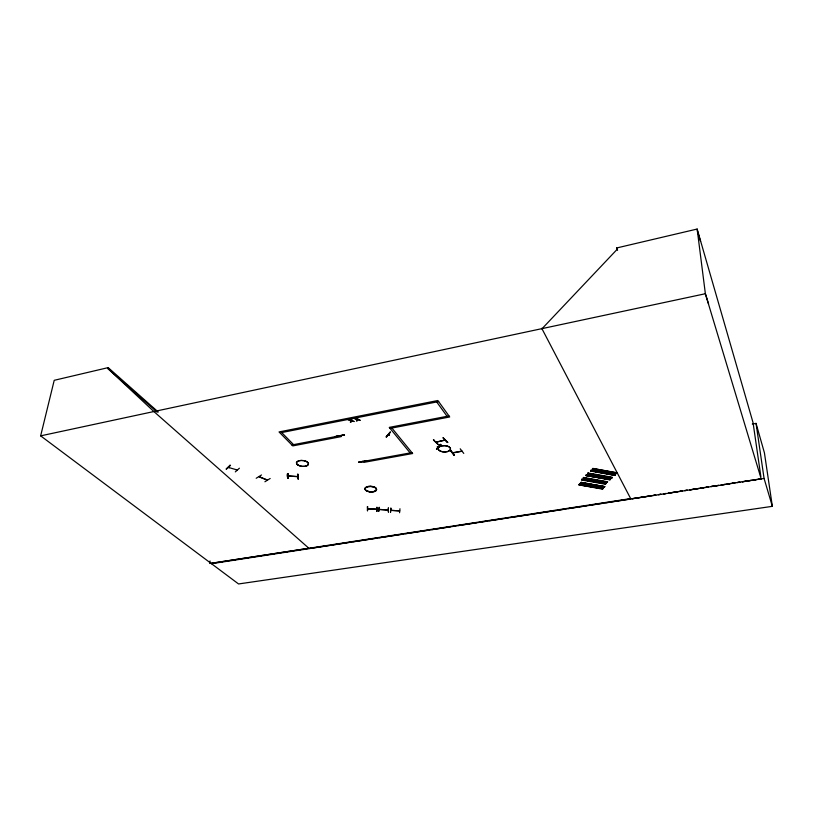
<?xml version="1.0" encoding="UTF-8"?>
<svg xmlns="http://www.w3.org/2000/svg" width="813" height="813" viewBox="0 0 813 813"><rect width="100%" height="100%" fill="white"/><g stroke="black" fill="none" stroke-linecap="round" stroke-linejoin="round"><path stroke-width="1.22" d="M340.617 436.459L339.804 436.073L340.647 436.418M390.281 432.374L386.043 436.998L390.301 431.886M367.313 506.672L367.527 510.727M367.466 510.777L367.74 506.641M362.334 461.113L362.374 461.113M357.181 417.76L357.944 417.608L357.578 419.315L360.281 420.362L357.446 419.66L357.181 420.961L356.429 421.114L356.785 419.447L354.031 418.38L356.917 419.102L357.222 417.272M376.521 509.223L367.811 508.887M377.049 511.407L376.917 507.149L376.683 511.326M351.094 418.959L351.887 418.319L351.501 420.504L354.204 421.551L351.368 420.849L351.125 422.15L350.373 422.303L350.718 420.636L347.954 419.579L350.84 420.291L351.094 418.959L351.856 418.807M378.462 511.448L379.214 507.241L378.838 511.418M388.106 510.036L379.122 509.355M388.38 511.987L388.37 507.79L388.421 512.027M390.535 512.312L390.931 508.206M390.86 508.135L390.484 512.2M390.728 510.34L399.711 510.879M399.559 512.739L399.955 508.745M752.299 424.04L756.049 423.39L764.423 452.831L772.35 506.336L238.555 583.958L40.65 435.859L54.217 380.311L108.18 367.618L158.291 412.039M210.069 560.98L209.713 563.49L308.879 548.277M259.164 476.906L267.02 480.066M309.174 548.531L153.881 411.541L107.966 368.635L108.18 367.618M452.607 452.76L461.906 451.103M579.384 484.091L603.195 488.359L602.504 489.121L578.846 484.863L579.273 484.416M578.897 484.833L602.657 488.755M579.13 484.589L579.527 484.101M581.112 482.404L580.563 482.831L604.445 487.099L580.431 483.146L580.573 482.648L604.852 486.652L580.98 482.363L604.842 486.682M582.027 479.192L581.61 479.66L605.868 483.501M582.169 479.203L581.478 479.975L605.35 484.243L606.02 483.511L581.986 479.233M583.602 477.475L607.687 481.774L607.281 482.231L583.216 477.902L607.413 482.089L606.976 482.556L583.399 477.871M583.388 477.902L583.785 477.444M585.96 475.544L610.35 479.436L586.366 475.077M587.86 473.44L588.114 472.963M614.801 475.158L590.858 470.707M590.848 470.737L591.081 470.117L590.716 470.697M616.518 473.369L592.21 469.264L592.921 468.461M462.028 451.266L452.943 452.922M586.437 474.792L610.614 479.152L586.447 474.599L585.929 475.544L610.167 479.619M611.589 478.146L612.047 477.678L587.951 473.329M611.996 477.719L612.128 477.211L588.073 473.014L587.555 473.766L611.62 478.146M590.573 471.062L614.719 475.442L615.4 474.69L591.071 470.3M592.525 468.898L616.396 473.705L616.935 472.749L592.768 468.451L617.077 472.983M344.529 435.036L335.423 436.713M438.227 444.498L433.431 439.965L433.929 439.853M453.939 455.29L454.447 455.199L450.412 450.504L453.979 455.229M454.365 455.138L450.798 450.412M580.462 483.146L604.191 487.373M590.97 470.625L615.106 475.046M602.911 488.704L579.151 484.518M609.923 479.904L585.98 475.503M610.024 479.579L586.092 475.178M611.884 477.861L587.687 473.44M614.963 475.188L590.675 470.737M437.038 442.16L436.042 442.16L445.026 440.118M287.904 478.288L287.934 473.705L288.412 478.359C287.324 478.816 286.45 473.044 288.005 473.786M256.197 478.268L261.501 474.955M226.451 469.121L230.506 465.412L230.018 465.26M386.49 437.018L390.149 432.282M389.305 435.067L388.462 434.884M436.52 449.01L440.473 444.345L436.469 448.979M436.886 449.111L440.9 444.528M541.986 328.777L616.782 249.733L616.65 247.975L697.148 229.042L753.062 422.679L760.836 476.418M230.018 465.239L226.075 469.02M237.162 469.965L228.494 467.455L229.185 467.678M239.398 468.197L235.313 471.896M288.198 476.001L297.629 476.509M297.568 476.713L288.402 475.991M376.612 509.253L367.893 508.684M264.906 481.763L270.17 478.481M387.984 510.046L379.224 509.517M399.59 510.889L390.819 510.351M388.482 434.67L389.529 434.935M438.319 446.835L437.303 446.581L438.461 446.672M436.205 442.089L445.118 440.087L444.315 440.27M592.474 468.969L616.66 473.41M228.575 467.262L229.459 467.536M237.132 470.178L236.217 469.894L237.183 469.944M447.465 442.475L443.075 437.79L447.892 442.465M40.65 435.859L153.972 411.52M281.704 432.557L438.644 401.581M291.857 444.975L340.322 435.656L341.186 436.622L292.782 445.9L279.022 431.937L437.872 400.514L449.711 416.967L390.047 428.39M448.979 415.941L389.244 427.394L410.138 452.932M411.906 452.607L363.279 461.449L364.082 462.333L412.658 453.522L391.876 428.034M460.199 448.796L463.776 453.42M367.598 460.951L358.533 462.272L367.598 460.9M211.482 563.318L630.654 498.582M310.424 548.338L329.194 545.442M331.704 545.056L350.474 542.159M352.974 541.773L355.484 541.387M357.984 541.001L376.754 538.104M379.254 537.718L403.035 534.05M405.545 533.663L408.045 533.277M410.545 532.891L429.315 529.995M431.825 529.609L450.595 526.712M453.095 526.326L455.605 525.93M458.105 525.544L476.875 522.647M479.375 522.261L486.885 521.103M489.396 520.716L503.156 518.592M505.666 518.206L508.166 517.82M510.666 517.434L529.446 514.538M531.946 514.151L555.726 510.483M558.226 510.097L565.736 508.938M568.236 508.552L576.996 507.2M579.506 506.814L582.006 506.428M584.506 506.042L587.006 505.656M589.516 505.269L603.276 503.145M605.787 502.759L608.287 502.373M610.787 501.987L629.567 499.091M718.55 485.351L711.029 486.509L718.57 485.432M734.84 482.841L721.05 484.965L724.84 484.467M737.35 482.455L739.85 482.068M742.36 481.682L761.161 478.776L705.369 293.727L697.148 229.042M211.421 563.724L764.078 478.461L772.35 506.336M650.878 495.818L632.067 498.704L655.878 495.026L653.378 495.432M677.199 491.774L668.428 493.125L682.198 490.961L679.709 491.398M698.509 488.511L689.739 489.853L708.519 486.896L706.03 487.353M701.019 488.125L703.53 487.739M727.35 484.091L729.85 483.705M732.361 483.318L734.871 482.932M737.371 482.546L739.881 482.16M742.391 481.774L746.151 481.205M748.661 480.818L751.161 480.432M753.671 480.046L756.181 479.66M758.692 479.274L761.192 478.898M259.479 476.794L267.101 479.853M298.056 474.345L298.341 478.877L298.056 474.345L297.528 474.335L297.954 478.837M443.156 437.699L447.516 442.485M581.864 479.548L605.746 483.826M440.402 444.447L440.91 444.579M297.66 474.284L297.995 478.857M153.881 411.541L705.369 293.727L708.58 303.95M107.966 368.635L157.153 412.171M280.759 431.591L293.574 444.64M438.166 444.579L433.471 439.904M436.713 401.968L447.079 416.307M541.722 328.269L630.817 498.897M358.574 462.241L367.435 460.707M616.65 247.975L617.565 250.343M697.371 230.821L700.562 241.431M756.049 423.39L764.078 478.461M287.528 473.694L287.934 478.278M344.326 434.843L335.2 436.601L344.346 434.843M660.898 494.253L658.388 494.639L660.898 494.274M665.908 493.481L663.398 493.867L665.918 493.511M687.219 490.188L684.709 490.574L687.229 490.239M367.405 491.276A5.803 2.744 3.5 0 0 376.541 489.731A5.803 2.744 3.5 0 0 368.37 486.581A5.803 2.744 3.5 0 0 367.405 491.276A5.793 2.744 3.5 0 0 376.521 489.741A5.793 2.744 3.5 0 0 368.37 486.601A5.793 2.744 3.5 0 0 367.405 491.286M367.405 491.093A5.823 2.754 3.5 0 0 376.571 489.548A5.823 2.754 3.5 0 0 368.37 486.377A5.823 2.754 3.5 0 0 367.405 491.093M298.005 465.097A6.067 2.957 5.5 0 0 308.229 464.731A6.067 2.957 5.5 0 0 301.145 460.432A6.067 2.957 5.5 0 0 298.005 465.097A6.037 2.937 5.5 0 0 308.198 464.751A6.037 2.937 5.5 0 0 301.156 460.463A6.037 2.937 5.5 0 0 298.025 465.107M440.463 451.195A6.209 3.15 1.4 0 0 450.504 449.406A6.199 3.15 1.4 0 0 442.12 445.819A6.209 3.15 1.4 0 0 440.463 451.195A6.199 3.15 1.4 0 0 450.483 449.396A6.209 3.15 1.4 0 0 442.12 445.829A6.199 3.15 1.4 0 0 440.473 451.185"/></g></svg>
